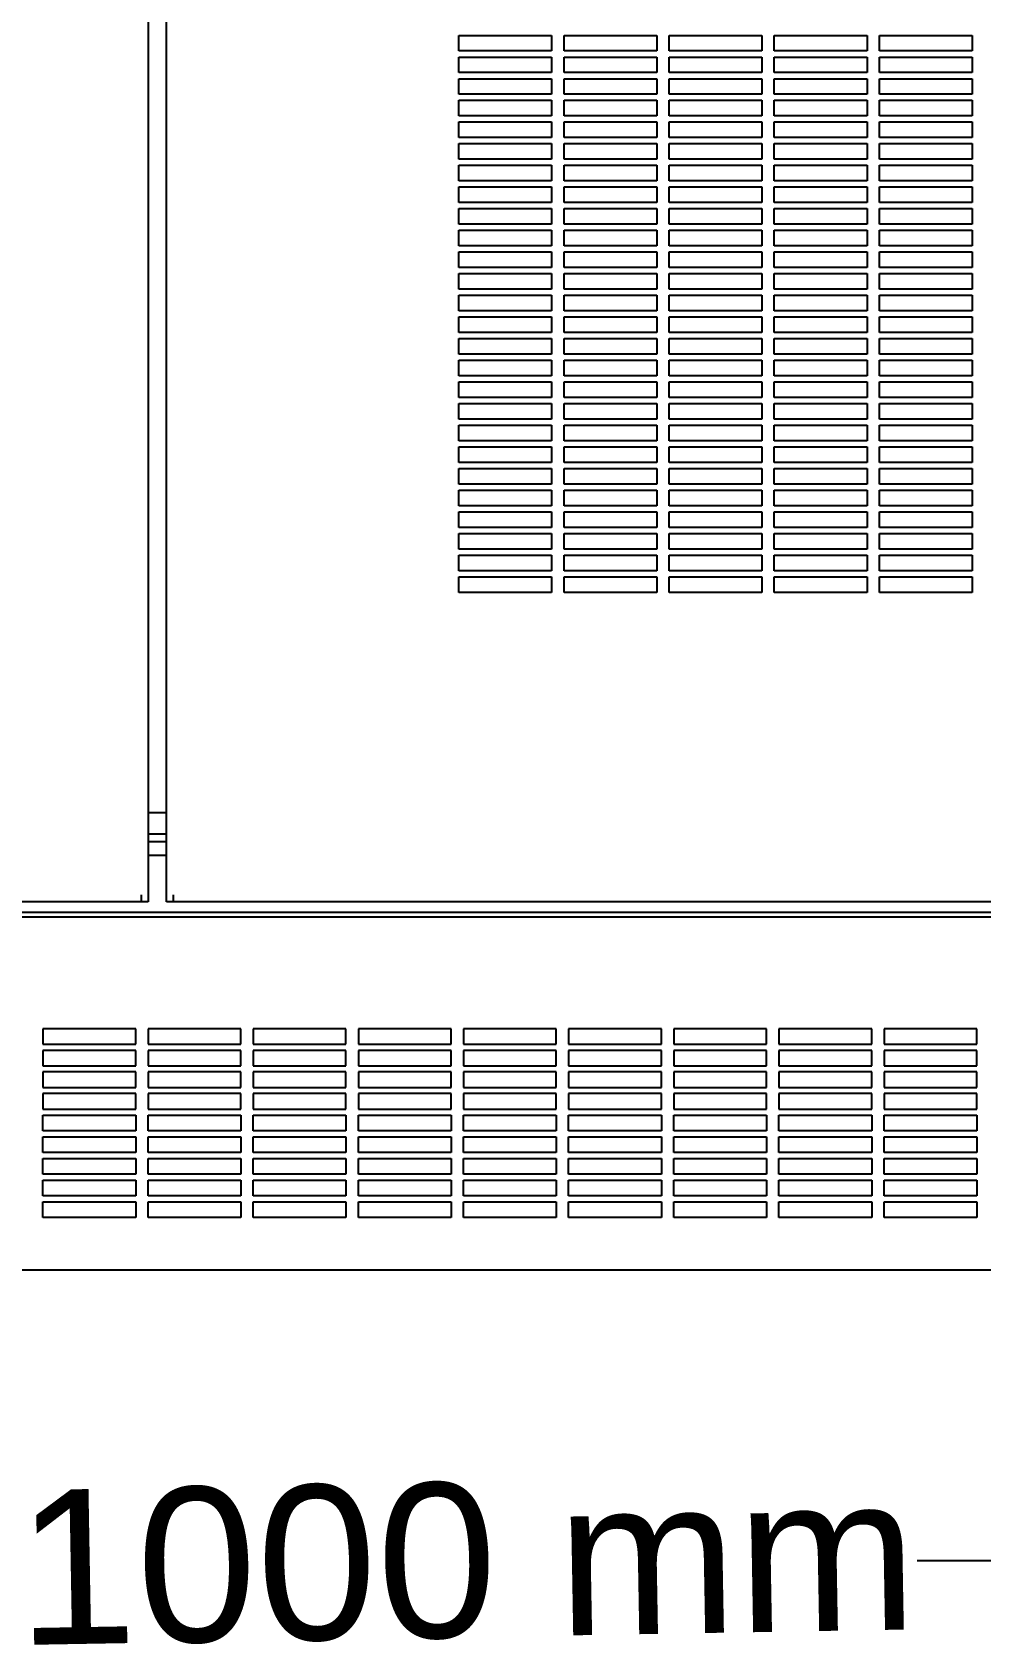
# Model space of a CAD drawing. Header units: millimetres. Extents: x 0 to 100, y -12 to 202.
# Drawn here: x 36 to 66.7, y -11.9 to 40.2 of the extents above; entities that cross this region are included whole.
import ezdxf

# ---------------------------------------------------------------- set-up
doc = ezdxf.new("R2010")
doc.units = ezdxf.units.MM
for name, color, linetype in [('4212-59911-GJW_0', 7, 'Continuous'), ('4212-62023_1-GJW_0', 7, 'Continuous'), ('4212-97727_0', 7, 'Continuous'), ('PRODUCT_3334_0', 7, 'Continuous'), ('QIANXIAHENLIAN_24_0', 7, 'Continuous')]:
    doc.layers.add(name, color=color, linetype=linetype)
doc.styles.get("Standard").update_dxf_attribs({"font": 'arial.ttf'})

msp = doc.modelspace()

# ---------------------------------------------------------------- linework, layer by layer
msp.add_line((95.14, -9.15), (64.64, -9.15))
at = {"layer": '4212-59911-GJW_0', "color": 7, "linetype": 'Continuous'}
for p, q in [((39.77, 199.65), (39.77, 12.15)), ((40.37, 15.025), (39.77, 15.025)), ((39.77, 12.15), (0.47, 12.15)), ((39.55, 12.37), (39.55, 12.15))]:
    msp.add_line(p, q, dxfattribs=at)
at = {"layer": '4212-62023_1-GJW_0', "color": 7, "linetype": 'Continuous'}
for p, q in [((40.37, 12.15), (40.37, 199.65)), ((49.82, 40.15), (52.82, 40.15)), ((49.82, 39.65), (49.82, 40.15)), ((52.82, 40.15), (52.82, 39.65)), ((53.22, 40.15), (56.22, 40.15)), ((53.22, 39.65), (53.22, 40.15)), ((56.22, 40.15), (56.22, 39.65)), ((56.62, 40.15), (59.62, 40.15)), ((56.62, 39.65), (56.62, 40.15)), ((59.62, 40.15), (59.62, 39.65)), ((60.02, 40.15), (63.02, 40.15)), ((60.02, 39.65), (60.02, 40.15)), ((63.02, 40.15), (63.02, 39.65)), ((63.42, 40.15), (66.42, 40.15)), ((63.42, 39.65), (63.42, 40.15)), ((66.42, 40.15), (66.42, 39.65)), ((52.82, 39.65), (49.82, 39.65)), ((56.22, 39.65), (53.22, 39.65)), ((59.62, 39.65), (56.62, 39.65)), ((63.02, 39.65), (60.02, 39.65)), ((66.42, 39.65), (63.42, 39.65)), ((49.82, 39.45), (52.82, 39.45)), ((49.82, 38.95), (49.82, 39.45)), ((52.82, 39.45), (52.82, 38.95)), ((53.22, 39.45), (56.22, 39.45)), ((53.22, 38.95), (53.22, 39.45)), ((56.22, 39.45), (56.22, 38.95)), ((56.62, 39.45), (59.62, 39.45)), ((56.62, 38.95), (56.62, 39.45)), ((59.62, 39.45), (59.62, 38.95)), ((60.02, 39.45), (63.02, 39.45)), ((60.02, 38.95), (60.02, 39.45)), ((63.02, 39.45), (63.02, 38.95)), ((63.42, 39.45), (66.42, 39.45)), ((63.42, 38.95), (63.42, 39.45)), ((66.42, 39.45), (66.42, 38.95)), ((52.82, 38.95), (49.82, 38.95)), ((49.82, 38.75), (52.82, 38.75)), ((49.82, 38.25), (49.82, 38.75)), ((52.82, 38.75), (52.82, 38.25)), ((56.22, 38.95), (53.22, 38.95)), ((53.22, 38.75), (56.22, 38.75)), ((53.22, 38.25), (53.22, 38.75)), ((56.22, 38.75), (56.22, 38.25)), ((59.62, 38.95), (56.62, 38.95)), ((56.62, 38.75), (59.62, 38.75)), ((56.62, 38.25), (56.62, 38.75)), ((59.62, 38.75), (59.62, 38.25)), ((63.02, 38.95), (60.02, 38.95)), ((60.02, 38.75), (63.02, 38.75)), ((60.02, 38.25), (60.02, 38.75)), ((63.02, 38.75), (63.02, 38.25)), ((66.42, 38.95), (63.42, 38.95)), ((63.42, 38.75), (66.42, 38.75)), ((63.42, 38.25), (63.42, 38.75)), ((66.42, 38.75), (66.42, 38.25)), ((52.82, 38.25), (49.82, 38.25)), ((49.82, 38.05), (52.82, 38.05)), ((49.82, 37.55), (49.82, 38.05)), ((52.82, 38.05), (52.82, 37.55)), ((56.22, 38.25), (53.22, 38.25)), ((53.22, 38.05), (56.22, 38.05)), ((53.22, 37.55), (53.22, 38.05)), ((56.22, 38.05), (56.22, 37.55)), ((59.62, 38.25), (56.62, 38.25)), ((56.62, 38.05), (59.62, 38.05)), ((56.62, 37.55), (56.62, 38.05)), ((59.62, 38.05), (59.62, 37.55)), ((63.02, 38.25), (60.02, 38.25)), ((60.02, 38.05), (63.02, 38.05)), ((60.02, 37.55), (60.02, 38.05)), ((63.02, 38.05), (63.02, 37.55)), ((66.42, 38.25), (63.42, 38.25)), ((63.42, 38.05), (66.42, 38.05)), ((63.42, 37.55), (63.42, 38.05)), ((66.42, 38.05), (66.42, 37.55)), ((52.82, 37.55), (49.82, 37.55)), ((56.22, 37.55), (53.22, 37.55)), ((59.62, 37.55), (56.62, 37.55)), ((63.02, 37.55), (60.02, 37.55)), ((66.42, 37.55), (63.42, 37.55)), ((49.82, 37.35), (52.82, 37.35)), ((49.82, 36.85), (49.82, 37.35)), ((52.82, 37.35), (52.82, 36.85)), ((53.22, 37.35), (56.22, 37.35)), ((53.22, 36.85), (53.22, 37.35)), ((56.22, 37.35), (56.22, 36.85)), ((56.62, 37.35), (59.62, 37.35)), ((56.62, 36.85), (56.62, 37.35)), ((59.62, 37.35), (59.62, 36.85)), ((60.02, 37.35), (63.02, 37.35)), ((60.02, 36.85), (60.02, 37.35)), ((63.02, 37.35), (63.02, 36.85)), ((63.42, 37.35), (66.42, 37.35)), ((63.42, 36.85), (63.42, 37.35)), ((66.42, 37.35), (66.42, 36.85)), ((52.82, 36.85), (49.82, 36.85)), ((49.82, 36.65), (52.82, 36.65)), ((49.82, 36.15), (49.82, 36.65)), ((52.82, 36.65), (52.82, 36.15)), ((56.22, 36.85), (53.22, 36.85)), ((53.22, 36.65), (56.22, 36.65)), ((53.22, 36.15), (53.22, 36.65)), ((56.22, 36.65), (56.22, 36.15)), ((59.62, 36.85), (56.62, 36.85)), ((56.62, 36.65), (59.62, 36.65)), ((56.62, 36.15), (56.62, 36.65)), ((59.62, 36.65), (59.62, 36.15)), ((63.02, 36.85), (60.02, 36.85)), ((60.02, 36.65), (63.02, 36.65)), ((60.02, 36.15), (60.02, 36.65)), ((63.02, 36.65), (63.02, 36.15)), ((66.42, 36.85), (63.42, 36.85)), ((63.42, 36.65), (66.42, 36.65)), ((63.42, 36.15), (63.42, 36.65)), ((66.42, 36.65), (66.42, 36.15)), ((52.82, 36.15), (49.82, 36.15)), ((56.22, 36.15), (53.22, 36.15)), ((59.62, 36.15), (56.62, 36.15)), ((63.02, 36.15), (60.02, 36.15)), ((66.42, 36.15), (63.42, 36.15)), ((49.82, 35.95), (52.82, 35.95)), ((49.82, 35.45), (49.82, 35.95)), ((52.82, 35.45), (49.82, 35.45)), ((52.82, 35.95), (52.82, 35.45)), ((53.22, 35.95), (56.22, 35.95)), ((53.22, 35.45), (53.22, 35.95)), ((56.22, 35.45), (53.22, 35.45)), ((56.22, 35.95), (56.22, 35.45)), ((56.62, 35.95), (59.62, 35.95)), ((56.62, 35.45), (56.62, 35.95)), ((59.62, 35.45), (56.62, 35.45)), ((59.62, 35.95), (59.62, 35.45)), ((60.02, 35.95), (63.02, 35.95)), ((60.02, 35.45), (60.02, 35.95)), ((63.02, 35.45), (60.02, 35.45)), ((63.02, 35.95), (63.02, 35.45)), ((63.42, 35.95), (66.42, 35.95)), ((63.42, 35.45), (63.42, 35.95)), ((66.42, 35.45), (63.42, 35.45)), ((66.42, 35.95), (66.42, 35.45)), ((49.82, 35.25), (52.82, 35.25)), ((49.82, 34.75), (49.82, 35.25)), ((52.82, 35.25), (52.82, 34.75)), ((53.22, 35.25), (56.22, 35.25)), ((53.22, 34.75), (53.22, 35.25)), ((56.22, 35.25), (56.22, 34.75)), ((56.62, 35.25), (59.62, 35.25)), ((56.62, 34.75), (56.62, 35.25)), ((59.62, 35.25), (59.62, 34.75)), ((60.02, 35.25), (63.02, 35.25)), ((60.02, 34.75), (60.02, 35.25)), ((63.02, 35.25), (63.02, 34.75)), ((63.42, 35.25), (66.42, 35.25)), ((63.42, 34.75), (63.42, 35.25)), ((66.42, 35.25), (66.42, 34.75)), ((52.82, 34.75), (49.82, 34.75)), ((49.82, 34.55), (52.82, 34.55)), ((49.82, 34.05), (49.82, 34.55)), ((52.82, 34.55), (52.82, 34.05)), ((56.22, 34.75), (53.22, 34.75)), ((53.22, 34.55), (56.22, 34.55)), ((53.22, 34.05), (53.22, 34.55)), ((56.22, 34.55), (56.22, 34.05)), ((59.62, 34.75), (56.62, 34.75)), ((56.62, 34.55), (59.62, 34.55)), ((56.62, 34.05), (56.62, 34.55)), ((59.62, 34.55), (59.62, 34.05)), ((63.02, 34.75), (60.02, 34.75)), ((60.02, 34.55), (63.02, 34.55)), ((60.02, 34.05), (60.02, 34.55)), ((63.02, 34.55), (63.02, 34.05)), ((66.42, 34.75), (63.42, 34.75)), ((63.42, 34.55), (66.42, 34.55)), ((63.42, 34.05), (63.42, 34.55)), ((66.42, 34.55), (66.42, 34.05)), ((52.82, 34.05), (49.82, 34.05)), ((56.22, 34.05), (53.22, 34.05)), ((59.62, 34.05), (56.62, 34.05)), ((63.02, 34.05), (60.02, 34.05)), ((66.42, 34.05), (63.42, 34.05)), ((49.82, 33.85), (52.82, 33.85)), ((49.82, 33.35), (49.82, 33.85)), ((52.82, 33.35), (49.82, 33.35)), ((52.82, 33.85), (52.82, 33.35)), ((53.22, 33.85), (56.22, 33.85)), ((53.22, 33.35), (53.22, 33.85)), ((56.22, 33.35), (53.22, 33.35)), ((56.22, 33.85), (56.22, 33.35)), ((56.62, 33.85), (59.62, 33.85)), ((56.62, 33.35), (56.62, 33.85)), ((59.62, 33.35), (56.62, 33.35)), ((59.62, 33.85), (59.62, 33.35)), ((60.02, 33.85), (63.02, 33.85)), ((60.02, 33.35), (60.02, 33.85)), ((63.02, 33.35), (60.02, 33.35)), ((63.02, 33.85), (63.02, 33.35)), ((63.42, 33.85), (66.42, 33.85)), ((63.42, 33.35), (63.42, 33.85)), ((66.42, 33.35), (63.42, 33.35)), ((66.42, 33.85), (66.42, 33.35)), ((49.82, 33.15), (52.82, 33.15)), ((49.82, 32.65), (49.82, 33.15)), ((52.82, 33.15), (52.82, 32.65)), ((53.22, 33.15), (56.22, 33.15)), ((53.22, 32.65), (53.22, 33.15)), ((56.22, 33.15), (56.22, 32.65)), ((56.62, 33.15), (59.62, 33.15)), ((56.62, 32.65), (56.62, 33.15)), ((59.62, 33.15), (59.62, 32.65)), ((60.02, 33.15), (63.02, 33.15)), ((60.02, 32.65), (60.02, 33.15)), ((63.02, 33.15), (63.02, 32.65)), ((63.42, 33.15), (66.42, 33.15)), ((63.42, 32.65), (63.42, 33.15)), ((66.42, 33.15), (66.42, 32.65)), ((52.82, 32.65), (49.82, 32.65)), ((49.82, 32.45), (52.82, 32.45)), ((49.82, 31.95), (49.82, 32.45)), ((52.82, 32.45), (52.82, 31.95)), ((56.22, 32.65), (53.22, 32.65)), ((53.22, 32.45), (56.22, 32.45)), ((53.22, 31.95), (53.22, 32.45)), ((56.22, 32.45), (56.22, 31.95)), ((59.62, 32.65), (56.62, 32.65)), ((56.62, 32.45), (59.62, 32.45)), ((56.62, 31.95), (56.62, 32.45)), ((59.62, 32.45), (59.62, 31.95)), ((63.02, 32.65), (60.02, 32.65)), ((60.02, 32.45), (63.02, 32.45)), ((60.02, 31.95), (60.02, 32.45)), ((63.02, 32.45), (63.02, 31.95)), ((66.42, 32.65), (63.42, 32.65)), ((63.42, 32.45), (66.42, 32.45)), ((63.42, 31.95), (63.42, 32.45)), ((66.42, 32.45), (66.42, 31.95)), ((52.82, 31.95), (49.82, 31.95)), ((56.22, 31.95), (53.22, 31.95)), ((59.62, 31.95), (56.62, 31.95)), ((63.02, 31.95), (60.02, 31.95)), ((66.42, 31.95), (63.42, 31.95)), ((49.82, 31.75), (52.82, 31.75)), ((49.82, 31.25), (49.82, 31.75)), ((52.82, 31.75), (52.82, 31.25)), ((53.22, 31.75), (56.22, 31.75)), ((53.22, 31.25), (53.22, 31.75)), ((56.22, 31.75), (56.22, 31.25)), ((56.62, 31.75), (59.62, 31.75)), ((56.62, 31.25), (56.62, 31.75)), ((59.62, 31.75), (59.62, 31.25)), ((60.02, 31.75), (63.02, 31.75)), ((60.02, 31.25), (60.02, 31.75)), ((63.02, 31.75), (63.02, 31.25)), ((63.42, 31.75), (66.42, 31.75)), ((63.42, 31.25), (63.42, 31.75)), ((66.42, 31.75), (66.42, 31.25)), ((52.82, 31.25), (49.82, 31.25)), ((49.82, 31.05), (52.82, 31.05)), ((49.82, 30.55), (49.82, 31.05)), ((52.82, 31.05), (52.82, 30.55)), ((56.22, 31.25), (53.22, 31.25)), ((53.22, 31.05), (56.22, 31.05)), ((53.22, 30.55), (53.22, 31.05)), ((56.22, 31.05), (56.22, 30.55)), ((59.62, 31.25), (56.62, 31.25)), ((56.62, 31.05), (59.62, 31.05)), ((56.62, 30.55), (56.62, 31.05)), ((59.62, 31.05), (59.62, 30.55)), ((63.02, 31.25), (60.02, 31.25)), ((60.02, 31.05), (63.02, 31.05)), ((60.02, 30.55), (60.02, 31.05)), ((63.02, 31.05), (63.02, 30.55)), ((66.42, 31.25), (63.42, 31.25)), ((63.42, 31.05), (66.42, 31.05)), ((63.42, 30.55), (63.42, 31.05)), ((66.42, 31.05), (66.42, 30.55)), ((52.82, 30.55), (49.82, 30.55)), ((49.82, 30.35), (52.82, 30.35)), ((49.82, 29.85), (49.82, 30.35)), ((52.82, 30.35), (52.82, 29.85)), ((56.22, 30.55), (53.22, 30.55)), ((53.22, 30.35), (56.22, 30.35)), ((53.22, 29.85), (53.22, 30.35)), ((56.22, 30.35), (56.22, 29.85)), ((59.62, 30.55), (56.62, 30.55)), ((56.62, 30.35), (59.62, 30.35)), ((56.62, 29.85), (56.62, 30.35)), ((59.62, 30.35), (59.62, 29.85)), ((63.02, 30.55), (60.02, 30.55)), ((60.02, 30.35), (63.02, 30.35)), ((60.02, 29.85), (60.02, 30.35)), ((63.02, 30.35), (63.02, 29.85)), ((66.42, 30.55), (63.42, 30.55)), ((63.42, 30.35), (66.42, 30.35)), ((63.42, 29.85), (63.42, 30.35)), ((66.42, 30.35), (66.42, 29.85)), ((52.82, 29.85), (49.82, 29.85)), ((56.22, 29.85), (53.22, 29.85)), ((59.62, 29.85), (56.62, 29.85)), ((63.02, 29.85), (60.02, 29.85)), ((66.42, 29.85), (63.42, 29.85)), ((49.82, 29.65), (52.82, 29.65)), ((49.82, 29.15), (49.82, 29.65)), ((52.82, 29.65), (52.82, 29.15)), ((53.22, 29.65), (56.22, 29.65)), ((53.22, 29.15), (53.22, 29.65)), ((56.22, 29.65), (56.22, 29.15)), ((56.62, 29.65), (59.62, 29.65)), ((56.62, 29.15), (56.62, 29.65)), ((59.62, 29.65), (59.62, 29.15)), ((60.02, 29.65), (63.02, 29.65)), ((60.02, 29.15), (60.02, 29.65)), ((63.02, 29.65), (63.02, 29.15)), ((63.42, 29.65), (66.42, 29.65)), ((63.42, 29.15), (63.42, 29.65)), ((66.42, 29.65), (66.42, 29.15)), ((52.82, 29.15), (49.82, 29.15)), ((49.82, 28.95), (52.82, 28.95)), ((49.82, 28.45), (49.82, 28.95)), ((52.82, 28.95), (52.82, 28.45)), ((56.22, 29.15), (53.22, 29.15)), ((53.22, 28.95), (56.22, 28.95)), ((53.22, 28.45), (53.22, 28.95)), ((56.22, 28.95), (56.22, 28.45)), ((59.62, 29.15), (56.62, 29.15)), ((56.62, 28.95), (59.62, 28.95)), ((56.62, 28.45), (56.62, 28.95)), ((59.62, 28.95), (59.62, 28.45)), ((63.02, 29.15), (60.02, 29.15)), ((60.02, 28.95), (63.02, 28.95)), ((60.02, 28.45), (60.02, 28.95)), ((63.02, 28.95), (63.02, 28.45)), ((66.42, 29.15), (63.42, 29.15)), ((63.42, 28.95), (66.42, 28.95)), ((63.42, 28.45), (63.42, 28.95)), ((66.42, 28.95), (66.42, 28.45)), ((52.82, 28.45), (49.82, 28.45)), ((49.82, 28.25), (52.82, 28.25)), ((49.82, 27.75), (49.82, 28.25)), ((52.82, 28.25), (52.82, 27.75)), ((56.22, 28.45), (53.22, 28.45)), ((53.22, 28.25), (56.22, 28.25)), ((53.22, 27.75), (53.22, 28.25)), ((56.22, 28.25), (56.22, 27.75)), ((59.62, 28.45), (56.62, 28.45)), ((56.62, 28.25), (59.62, 28.25)), ((56.62, 27.75), (56.62, 28.25)), ((59.62, 28.25), (59.62, 27.75)), ((63.02, 28.45), (60.02, 28.45)), ((60.02, 28.25), (63.02, 28.25)), ((60.02, 27.75), (60.02, 28.25)), ((63.02, 28.25), (63.02, 27.75)), ((66.42, 28.45), (63.42, 28.45)), ((63.42, 28.25), (66.42, 28.25)), ((63.42, 27.75), (63.42, 28.25)), ((66.42, 28.25), (66.42, 27.75)), ((52.82, 27.75), (49.82, 27.75)), ((56.22, 27.75), (53.22, 27.75)), ((59.62, 27.75), (56.62, 27.75)), ((63.02, 27.75), (60.02, 27.75)), ((66.42, 27.75), (63.42, 27.75)), ((49.82, 27.55), (52.82, 27.55)), ((49.82, 27.05), (49.82, 27.55)), ((52.82, 27.55), (52.82, 27.05)), ((53.22, 27.55), (56.22, 27.55)), ((53.22, 27.05), (53.22, 27.55)), ((56.22, 27.55), (56.22, 27.05)), ((56.62, 27.55), (59.62, 27.55)), ((56.62, 27.05), (56.62, 27.55)), ((59.62, 27.55), (59.62, 27.05)), ((60.02, 27.55), (63.02, 27.55)), ((60.02, 27.05), (60.02, 27.55)), ((63.02, 27.55), (63.02, 27.05)), ((63.42, 27.55), (66.42, 27.55)), ((63.42, 27.05), (63.42, 27.55)), ((66.42, 27.55), (66.42, 27.05)), ((52.82, 27.05), (49.82, 27.05)), ((49.82, 26.85), (52.82, 26.85)), ((49.82, 26.35), (49.82, 26.85)), ((52.82, 26.85), (52.82, 26.35)), ((56.22, 27.05), (53.22, 27.05)), ((53.22, 26.85), (56.22, 26.85)), ((53.22, 26.35), (53.22, 26.85)), ((56.22, 26.85), (56.22, 26.35)), ((59.62, 27.05), (56.62, 27.05)), ((56.62, 26.85), (59.62, 26.85)), ((56.62, 26.35), (56.62, 26.85)), ((59.62, 26.85), (59.62, 26.35)), ((63.02, 27.05), (60.02, 27.05)), ((60.02, 26.85), (63.02, 26.85)), ((60.02, 26.35), (60.02, 26.85)), ((63.02, 26.85), (63.02, 26.35)), ((66.42, 27.05), (63.42, 27.05)), ((63.42, 26.85), (66.42, 26.85)), ((63.42, 26.35), (63.42, 26.85)), ((66.42, 26.85), (66.42, 26.35)), ((52.82, 26.35), (49.82, 26.35)), ((49.82, 26.15), (52.82, 26.15)), ((49.82, 25.65), (49.82, 26.15)), ((52.82, 26.15), (52.82, 25.65)), ((56.22, 26.35), (53.22, 26.35)), ((53.22, 26.15), (56.22, 26.15)), ((53.22, 25.65), (53.22, 26.15)), ((56.22, 26.15), (56.22, 25.65)), ((59.62, 26.35), (56.62, 26.35)), ((56.62, 26.15), (59.62, 26.15)), ((56.62, 25.65), (56.62, 26.15)), ((59.62, 26.15), (59.62, 25.65)), ((63.02, 26.35), (60.02, 26.35)), ((60.02, 26.15), (63.02, 26.15)), ((60.02, 25.65), (60.02, 26.15)), ((63.02, 26.15), (63.02, 25.65)), ((66.42, 26.35), (63.42, 26.35)), ((63.42, 26.15), (66.42, 26.15)), ((63.42, 25.65), (63.42, 26.15)), ((66.42, 26.15), (66.42, 25.65)), ((52.82, 25.65), (49.82, 25.65)), ((56.22, 25.65), (53.22, 25.65)), ((59.62, 25.65), (56.62, 25.65)), ((63.02, 25.65), (60.02, 25.65)), ((66.42, 25.65), (63.42, 25.65)), ((49.82, 25.45), (52.82, 25.45)), ((49.82, 24.95), (49.82, 25.45)), ((52.82, 25.45), (52.82, 24.95)), ((53.22, 25.45), (56.22, 25.45)), ((53.22, 24.95), (53.22, 25.45)), ((56.22, 25.45), (56.22, 24.95)), ((56.62, 25.45), (59.62, 25.45)), ((56.62, 24.95), (56.62, 25.45)), ((59.62, 25.45), (59.62, 24.95)), ((60.02, 25.45), (63.02, 25.45)), ((60.02, 24.95), (60.02, 25.45)), ((63.02, 25.45), (63.02, 24.95)), ((63.42, 25.45), (66.42, 25.45)), ((63.42, 24.95), (63.42, 25.45)), ((66.42, 25.45), (66.42, 24.95)), ((52.82, 24.95), (49.82, 24.95)), ((49.82, 24.75), (52.82, 24.75)), ((49.82, 24.25), (49.82, 24.75)), ((52.82, 24.75), (52.82, 24.25)), ((56.22, 24.95), (53.22, 24.95)), ((53.22, 24.75), (56.22, 24.75)), ((53.22, 24.25), (53.22, 24.75)), ((56.22, 24.75), (56.22, 24.25)), ((59.62, 24.95), (56.62, 24.95)), ((56.62, 24.75), (59.62, 24.75)), ((56.62, 24.25), (56.62, 24.75)), ((59.62, 24.75), (59.62, 24.25)), ((63.02, 24.95), (60.02, 24.95)), ((60.02, 24.75), (63.02, 24.75)), ((60.02, 24.25), (60.02, 24.75)), ((63.02, 24.75), (63.02, 24.25)), ((66.42, 24.95), (63.42, 24.95)), ((63.42, 24.75), (66.42, 24.75)), ((63.42, 24.25), (63.42, 24.75)), ((66.42, 24.75), (66.42, 24.25)), ((52.82, 24.25), (49.82, 24.25)), ((49.82, 24.05), (52.82, 24.05)), ((49.82, 23.55), (49.82, 24.05)), ((52.82, 24.05), (52.82, 23.55)), ((56.22, 24.25), (53.22, 24.25)), ((53.22, 24.05), (56.22, 24.05)), ((53.22, 23.55), (53.22, 24.05)), ((56.22, 24.05), (56.22, 23.55)), ((59.62, 24.25), (56.62, 24.25)), ((56.62, 24.05), (59.62, 24.05)), ((56.62, 23.55), (56.62, 24.05)), ((59.62, 24.05), (59.62, 23.55)), ((63.02, 24.25), (60.02, 24.25)), ((60.02, 24.05), (63.02, 24.05)), ((60.02, 23.55), (60.02, 24.05)), ((63.02, 24.05), (63.02, 23.55)), ((66.42, 24.25), (63.42, 24.25)), ((63.42, 24.05), (66.42, 24.05)), ((63.42, 23.55), (63.42, 24.05)), ((66.42, 24.05), (66.42, 23.55)), ((52.82, 23.55), (49.82, 23.55)), ((56.22, 23.55), (53.22, 23.55)), ((59.62, 23.55), (56.62, 23.55)), ((63.02, 23.55), (60.02, 23.55)), ((66.42, 23.55), (63.42, 23.55)), ((49.82, 23.35), (52.82, 23.35)), ((49.82, 22.85), (49.82, 23.35)), ((52.82, 23.35), (52.82, 22.85)), ((53.22, 23.35), (56.22, 23.35)), ((53.22, 22.85), (53.22, 23.35)), ((56.22, 23.35), (56.22, 22.85)), ((56.62, 23.35), (59.62, 23.35)), ((56.62, 22.85), (56.62, 23.35)), ((59.62, 23.35), (59.62, 22.85)), ((60.02, 23.35), (63.02, 23.35)), ((60.02, 22.85), (60.02, 23.35)), ((63.02, 23.35), (63.02, 22.85)), ((63.42, 23.35), (66.42, 23.35)), ((63.42, 22.85), (63.42, 23.35)), ((66.42, 23.35), (66.42, 22.85)), ((52.82, 22.85), (49.82, 22.85)), ((49.82, 22.65), (52.82, 22.65)), ((49.82, 22.15), (49.82, 22.65)), ((52.82, 22.65), (52.82, 22.15)), ((56.22, 22.85), (53.22, 22.85)), ((53.22, 22.65), (56.22, 22.65)), ((53.22, 22.15), (53.22, 22.65)), ((56.22, 22.65), (56.22, 22.15)), ((59.62, 22.85), (56.62, 22.85)), ((56.62, 22.65), (59.62, 22.65)), ((56.62, 22.15), (56.62, 22.65)), ((59.62, 22.65), (59.62, 22.15)), ((63.02, 22.85), (60.02, 22.85)), ((60.02, 22.65), (63.02, 22.65)), ((60.02, 22.15), (60.02, 22.65)), ((63.02, 22.65), (63.02, 22.15)), ((66.42, 22.85), (63.42, 22.85)), ((63.42, 22.65), (66.42, 22.65)), ((63.42, 22.15), (63.42, 22.65)), ((66.42, 22.65), (66.42, 22.15)), ((52.82, 22.15), (49.82, 22.15)), ((56.22, 22.15), (53.22, 22.15)), ((59.62, 22.15), (56.62, 22.15)), ((63.02, 22.15), (60.02, 22.15)), ((66.42, 22.15), (63.42, 22.15)), ((99.67, 12.15), (40.37, 12.15)), ((40.59, 12.15), (40.59, 12.37))]:
    msp.add_line(p, q, dxfattribs=at)
at = {"layer": '4212-97727_0', "color": 7, "linetype": 'Continuous'}
for p, q in [((100.02, 11.65), (0.12, 11.65)), ((39.37, 8.05), (36.37, 8.05)), ((36.37, 8.05), (36.37, 7.55)), ((39.37, 7.55), (39.37, 8.05)), ((42.77, 8.05), (39.77, 8.05)), ((39.77, 8.05), (39.77, 7.55)), ((42.77, 7.55), (42.77, 8.05)), ((46.17, 8.05), (43.17, 8.05)), ((43.17, 8.05), (43.17, 7.55)), ((46.17, 7.55), (46.17, 8.05)), ((49.57, 8.05), (46.57, 8.05)), ((46.57, 8.05), (46.57, 7.55)), ((49.57, 7.55), (49.57, 8.05)), ((52.97, 8.05), (49.97, 8.05)), ((49.97, 8.05), (49.97, 7.55)), ((52.97, 7.55), (52.97, 8.05)), ((56.37, 8.05), (53.37, 8.05)), ((53.37, 8.05), (53.37, 7.55)), ((56.37, 7.55), (56.37, 8.05)), ((59.77, 8.05), (56.77, 8.05)), ((56.77, 8.05), (56.77, 7.55)), ((59.77, 7.55), (59.77, 8.05)), ((63.17, 8.05), (60.17, 8.05)), ((60.17, 8.05), (60.17, 7.55)), ((63.17, 7.55), (63.17, 8.05)), ((66.57, 8.05), (63.57, 8.05)), ((63.57, 8.05), (63.57, 7.55)), ((66.57, 7.55), (66.57, 8.05)), ((36.37, 7.55), (39.37, 7.55)), ((39.37, 7.35), (36.37, 7.35)), ((36.37, 7.35), (36.37, 6.85)), ((39.37, 6.85), (39.37, 7.35)), ((39.77, 7.55), (42.77, 7.55)), ((42.77, 7.35), (39.77, 7.35)), ((39.77, 7.35), (39.77, 6.85)), ((42.77, 6.85), (42.77, 7.35)), ((43.17, 7.55), (46.17, 7.55)), ((46.17, 7.35), (43.17, 7.35)), ((43.17, 7.35), (43.17, 6.85)), ((46.17, 6.85), (46.17, 7.35)), ((46.57, 7.55), (49.57, 7.55)), ((49.57, 7.35), (46.57, 7.35)), ((46.57, 7.35), (46.57, 6.85)), ((49.57, 6.85), (49.57, 7.35)), ((49.97, 7.55), (52.97, 7.55)), ((52.97, 7.35), (49.97, 7.35)), ((49.97, 7.35), (49.97, 6.85)), ((52.97, 6.85), (52.97, 7.35)), ((53.37, 7.55), (56.37, 7.55)), ((56.37, 7.35), (53.37, 7.35)), ((53.37, 7.35), (53.37, 6.85)), ((56.37, 6.85), (56.37, 7.35)), ((56.77, 7.55), (59.77, 7.55)), ((59.77, 7.35), (56.77, 7.35)), ((56.77, 7.35), (56.77, 6.85)), ((59.77, 6.85), (59.77, 7.35)), ((60.17, 7.55), (63.17, 7.55)), ((63.17, 7.35), (60.17, 7.35)), ((60.17, 7.35), (60.17, 6.85)), ((63.17, 6.85), (63.17, 7.35)), ((63.57, 7.55), (66.57, 7.55)), ((66.57, 7.35), (63.57, 7.35)), ((63.57, 7.35), (63.57, 6.85)), ((66.57, 6.85), (66.57, 7.35)), ((36.37, 6.85), (39.37, 6.85)), ((39.77, 6.85), (42.77, 6.85)), ((43.17, 6.85), (46.17, 6.85)), ((46.57, 6.85), (49.57, 6.85)), ((49.97, 6.85), (52.97, 6.85)), ((53.37, 6.85), (56.37, 6.85)), ((56.77, 6.85), (59.77, 6.85)), ((60.17, 6.85), (63.17, 6.85)), ((63.57, 6.85), (66.57, 6.85)), ((39.37, 6.65), (36.37, 6.65)), ((36.37, 6.65), (36.37, 6.15)), ((39.37, 6.15), (39.37, 6.65)), ((42.77, 6.65), (39.77, 6.65)), ((39.77, 6.65), (39.77, 6.15)), ((42.77, 6.15), (42.77, 6.65)), ((46.17, 6.65), (43.17, 6.65)), ((43.17, 6.65), (43.17, 6.15)), ((46.17, 6.15), (46.17, 6.65)), ((49.57, 6.65), (46.57, 6.65)), ((46.57, 6.65), (46.57, 6.15)), ((49.57, 6.15), (49.57, 6.65)), ((52.97, 6.65), (49.97, 6.65)), ((49.97, 6.65), (49.97, 6.15)), ((52.97, 6.15), (52.97, 6.65)), ((56.37, 6.65), (53.37, 6.65)), ((53.37, 6.65), (53.37, 6.15)), ((56.37, 6.15), (56.37, 6.65)), ((59.77, 6.65), (56.77, 6.65)), ((56.77, 6.65), (56.77, 6.15)), ((59.77, 6.15), (59.77, 6.65)), ((63.17, 6.65), (60.17, 6.65)), ((60.17, 6.65), (60.17, 6.15)), ((63.17, 6.15), (63.17, 6.65)), ((66.57, 6.65), (63.57, 6.65)), ((63.57, 6.65), (63.57, 6.15)), ((66.57, 6.15), (66.57, 6.65)), ((36.37, 6.15), (39.37, 6.15)), ((39.37, 5.95), (36.37, 5.95)), ((36.37, 5.95), (36.37, 5.45)), ((39.37, 5.45), (39.37, 5.95)), ((39.77, 6.15), (42.77, 6.15)), ((42.77, 5.95), (39.77, 5.95)), ((39.77, 5.95), (39.77, 5.45)), ((42.77, 5.45), (42.77, 5.95)), ((43.17, 6.15), (46.17, 6.15)), ((46.17, 5.95), (43.17, 5.95)), ((43.17, 5.95), (43.17, 5.45)), ((46.17, 5.45), (46.17, 5.95)), ((46.57, 6.15), (49.57, 6.15)), ((49.57, 5.95), (46.57, 5.95)), ((46.57, 5.95), (46.57, 5.45)), ((49.57, 5.45), (49.57, 5.95)), ((49.97, 6.15), (52.97, 6.15)), ((52.97, 5.95), (49.97, 5.95)), ((49.97, 5.95), (49.97, 5.45)), ((52.97, 5.45), (52.97, 5.95)), ((53.37, 6.15), (56.37, 6.15)), ((56.37, 5.95), (53.37, 5.95)), ((53.37, 5.95), (53.37, 5.45)), ((56.37, 5.45), (56.37, 5.95)), ((56.77, 6.15), (59.77, 6.15)), ((59.77, 5.95), (56.77, 5.95)), ((56.77, 5.95), (56.77, 5.45)), ((59.77, 5.45), (59.77, 5.95)), ((60.17, 6.15), (63.17, 6.15)), ((63.17, 5.95), (60.17, 5.95)), ((60.17, 5.95), (60.17, 5.45)), ((63.17, 5.45), (63.17, 5.95)), ((63.57, 6.15), (66.57, 6.15)), ((66.57, 5.95), (63.57, 5.95)), ((63.57, 5.95), (63.57, 5.45)), ((66.57, 5.45), (66.57, 5.95)), ((36.37, 5.45), (39.37, 5.45)), ((36.37, 5.25), (39.37, 5.25)), ((36.37, 4.75), (36.37, 5.25)), ((39.37, 5.25), (39.37, 4.75)), ((39.77, 5.45), (42.77, 5.45)), ((39.77, 5.25), (42.77, 5.25)), ((39.77, 4.75), (39.77, 5.25)), ((42.77, 5.25), (42.77, 4.75)), ((43.17, 5.45), (46.17, 5.45)), ((43.17, 5.25), (46.17, 5.25)), ((43.17, 4.75), (43.17, 5.25)), ((46.17, 5.25), (46.17, 4.75)), ((46.57, 5.45), (49.57, 5.45)), ((46.57, 5.25), (49.57, 5.25)), ((46.57, 4.75), (46.57, 5.25)), ((49.57, 5.25), (49.57, 4.75)), ((49.97, 5.45), (52.97, 5.45)), ((49.97, 5.25), (52.97, 5.25)), ((49.97, 4.75), (49.97, 5.25)), ((52.97, 5.25), (52.97, 4.75)), ((53.37, 5.45), (56.37, 5.45)), ((53.37, 5.25), (56.37, 5.25)), ((53.37, 4.75), (53.37, 5.25)), ((56.37, 5.25), (56.37, 4.75)), ((56.77, 5.45), (59.77, 5.45)), ((56.77, 5.25), (59.77, 5.25)), ((56.77, 4.75), (56.77, 5.25)), ((59.77, 5.25), (59.77, 4.75)), ((60.17, 5.45), (63.17, 5.45)), ((60.17, 5.25), (63.17, 5.25)), ((60.17, 4.75), (60.17, 5.25)), ((63.17, 5.25), (63.17, 4.75)), ((63.57, 5.45), (66.57, 5.45)), ((63.57, 5.25), (66.57, 5.25)), ((63.57, 4.75), (63.57, 5.25)), ((66.57, 5.25), (66.57, 4.75)), ((39.37, 4.75), (36.37, 4.75)), ((42.77, 4.75), (39.77, 4.75)), ((46.17, 4.75), (43.17, 4.75)), ((49.57, 4.75), (46.57, 4.75)), ((52.97, 4.75), (49.97, 4.75)), ((56.37, 4.75), (53.37, 4.75)), ((59.77, 4.75), (56.77, 4.75)), ((63.17, 4.75), (60.17, 4.75)), ((66.57, 4.75), (63.57, 4.75)), ((36.37, 4.55), (39.37, 4.55)), ((36.37, 4.05), (36.37, 4.55)), ((39.37, 4.55), (39.37, 4.05)), ((39.77, 4.55), (42.77, 4.55)), ((39.77, 4.05), (39.77, 4.55)), ((42.77, 4.55), (42.77, 4.05)), ((43.17, 4.55), (46.17, 4.55)), ((43.17, 4.05), (43.17, 4.55)), ((46.17, 4.55), (46.17, 4.05)), ((46.57, 4.55), (49.57, 4.55)), ((46.57, 4.05), (46.57, 4.55)), ((49.57, 4.55), (49.57, 4.05)), ((49.97, 4.55), (52.97, 4.55)), ((49.97, 4.05), (49.97, 4.55)), ((52.97, 4.55), (52.97, 4.05)), ((53.37, 4.55), (56.37, 4.55)), ((53.37, 4.05), (53.37, 4.55)), ((56.37, 4.55), (56.37, 4.05)), ((56.77, 4.55), (59.77, 4.55)), ((56.77, 4.05), (56.77, 4.55)), ((59.77, 4.55), (59.77, 4.05)), ((60.17, 4.55), (63.17, 4.55)), ((60.17, 4.05), (60.17, 4.55)), ((63.17, 4.55), (63.17, 4.05)), ((63.57, 4.55), (66.57, 4.55)), ((63.57, 4.05), (63.57, 4.55)), ((66.57, 4.55), (66.57, 4.05)), ((39.37, 4.05), (36.37, 4.05)), ((36.37, 3.85), (39.37, 3.85)), ((36.37, 3.35), (36.37, 3.85)), ((39.37, 3.85), (39.37, 3.35)), ((42.77, 4.05), (39.77, 4.05)), ((39.77, 3.85), (42.77, 3.85)), ((39.77, 3.35), (39.77, 3.85)), ((42.77, 3.85), (42.77, 3.35)), ((46.17, 4.05), (43.17, 4.05)), ((43.17, 3.85), (46.17, 3.85)), ((43.17, 3.35), (43.17, 3.85)), ((46.17, 3.85), (46.17, 3.35)), ((49.57, 4.05), (46.57, 4.05)), ((46.57, 3.85), (49.57, 3.85)), ((46.57, 3.35), (46.57, 3.85)), ((49.57, 3.85), (49.57, 3.35)), ((52.97, 4.05), (49.97, 4.05)), ((49.97, 3.85), (52.97, 3.85)), ((49.97, 3.35), (49.97, 3.85)), ((52.97, 3.85), (52.97, 3.35)), ((56.37, 4.05), (53.37, 4.05)), ((53.37, 3.85), (56.37, 3.85)), ((53.37, 3.35), (53.37, 3.85)), ((56.37, 3.85), (56.37, 3.35)), ((59.77, 4.05), (56.77, 4.05)), ((56.77, 3.85), (59.77, 3.85)), ((56.77, 3.35), (56.77, 3.85)), ((59.77, 3.85), (59.77, 3.35)), ((63.17, 4.05), (60.17, 4.05)), ((60.17, 3.85), (63.17, 3.85)), ((60.17, 3.35), (60.17, 3.85)), ((63.17, 3.85), (63.17, 3.35)), ((66.57, 4.05), (63.57, 4.05)), ((63.57, 3.85), (66.57, 3.85)), ((63.57, 3.35), (63.57, 3.85)), ((66.57, 3.85), (66.57, 3.35)), ((39.37, 3.35), (36.37, 3.35)), ((36.37, 3.15), (39.37, 3.15)), ((36.37, 2.65), (36.37, 3.15)), ((39.37, 3.15), (39.37, 2.65)), ((42.77, 3.35), (39.77, 3.35)), ((39.77, 3.15), (42.77, 3.15)), ((39.77, 2.65), (39.77, 3.15)), ((42.77, 3.15), (42.77, 2.65)), ((46.17, 3.35), (43.17, 3.35)), ((43.17, 3.15), (46.17, 3.15)), ((43.17, 2.65), (43.17, 3.15)), ((46.17, 3.15), (46.17, 2.65)), ((49.57, 3.35), (46.57, 3.35)), ((46.57, 3.15), (49.57, 3.15)), ((46.57, 2.65), (46.57, 3.15)), ((49.57, 3.15), (49.57, 2.65)), ((52.97, 3.35), (49.97, 3.35)), ((49.97, 3.15), (52.97, 3.15)), ((49.97, 2.65), (49.97, 3.15)), ((52.97, 3.15), (52.97, 2.65)), ((56.37, 3.35), (53.37, 3.35)), ((53.37, 3.15), (56.37, 3.15)), ((53.37, 2.65), (53.37, 3.15)), ((56.37, 3.15), (56.37, 2.65)), ((59.77, 3.35), (56.77, 3.35)), ((56.77, 3.15), (59.77, 3.15)), ((56.77, 2.65), (56.77, 3.15)), ((59.77, 3.15), (59.77, 2.65)), ((63.17, 3.35), (60.17, 3.35)), ((60.17, 3.15), (63.17, 3.15)), ((60.17, 2.65), (60.17, 3.15)), ((63.17, 3.15), (63.17, 2.65)), ((66.57, 3.35), (63.57, 3.35)), ((63.57, 3.15), (66.57, 3.15)), ((63.57, 2.65), (63.57, 3.15)), ((66.57, 3.15), (66.57, 2.65)), ((39.37, 2.65), (36.37, 2.65)), ((42.77, 2.65), (39.77, 2.65)), ((46.17, 2.65), (43.17, 2.65)), ((49.57, 2.65), (46.57, 2.65)), ((52.97, 2.65), (49.97, 2.65)), ((56.37, 2.65), (53.37, 2.65)), ((59.77, 2.65), (56.77, 2.65)), ((63.17, 2.65), (60.17, 2.65)), ((66.57, 2.65), (63.57, 2.65)), ((36.37, 2.45), (39.37, 2.45)), ((36.37, 1.95), (36.37, 2.45)), ((39.37, 2.45), (39.37, 1.95)), ((39.77, 2.45), (42.77, 2.45)), ((39.77, 1.95), (39.77, 2.45)), ((42.77, 2.45), (42.77, 1.95)), ((43.17, 2.45), (46.17, 2.45)), ((43.17, 1.95), (43.17, 2.45)), ((46.17, 2.45), (46.17, 1.95)), ((46.57, 2.45), (49.57, 2.45)), ((46.57, 1.95), (46.57, 2.45)), ((49.57, 2.45), (49.57, 1.95)), ((49.97, 2.45), (52.97, 2.45)), ((49.97, 1.95), (49.97, 2.45)), ((52.97, 2.45), (52.97, 1.95)), ((53.37, 2.45), (56.37, 2.45)), ((53.37, 1.95), (53.37, 2.45)), ((56.37, 2.45), (56.37, 1.95)), ((56.77, 2.45), (59.77, 2.45)), ((56.77, 1.95), (56.77, 2.45)), ((59.77, 2.45), (59.77, 1.95)), ((60.17, 2.45), (63.17, 2.45)), ((60.17, 1.95), (60.17, 2.45)), ((63.17, 2.45), (63.17, 1.95)), ((63.57, 2.45), (66.57, 2.45)), ((63.57, 1.95), (63.57, 2.45)), ((66.57, 2.45), (66.57, 1.95)), ((39.37, 1.95), (36.37, 1.95)), ((42.77, 1.95), (39.77, 1.95)), ((46.17, 1.95), (43.17, 1.95)), ((49.57, 1.95), (46.57, 1.95)), ((52.97, 1.95), (49.97, 1.95)), ((56.37, 1.95), (53.37, 1.95)), ((59.77, 1.95), (56.77, 1.95)), ((63.17, 1.95), (60.17, 1.95)), ((66.57, 1.95), (63.57, 1.95)), ((100.02, 0.25), (0.12, 0.25))]:
    msp.add_line(p, q, dxfattribs=at)
at = {"layer": 'PRODUCT_3334_0', "color": 7, "linetype": 'Continuous'}
msp.add_line((39.77, 14.35), (40.37, 14.35), dxfattribs=at)
at = {"layer": 'QIANXIAHENLIAN_24_0', "color": 7, "linetype": 'Continuous'}
for p, q in [((39.77, 14.1), (40.37, 14.1)), ((40.37, 13.65), (39.77, 13.65)), ((95.67, 11.8), (4.47, 11.8))]:
    msp.add_line(p, q, dxfattribs=at)

# ---------------------------------------------------------------- texts
at = {"insert": (50.07, -9.15), "char_height": 5, "attachment_point": 5, "rotation": 1}
msp.add_mtext('1000 mm', dxfattribs=at)

doc.saveas('drawing.dxf')
